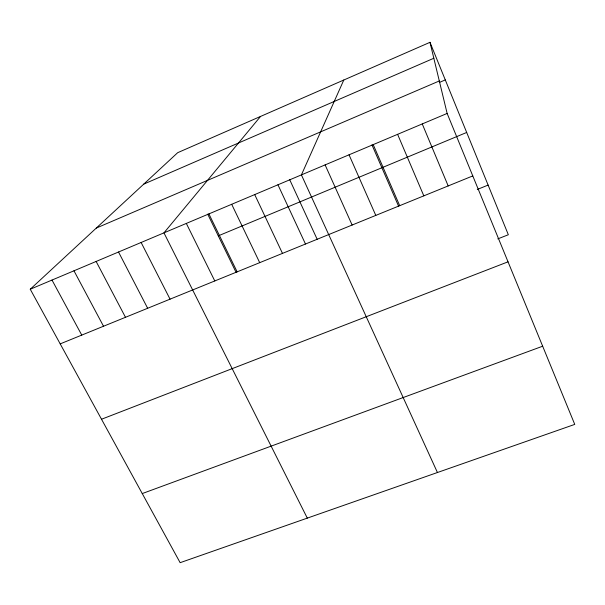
<?xml version="1.0" encoding="UTF-8"?>
<svg xmlns="http://www.w3.org/2000/svg" width="605" height="605" viewBox="0 0 605 605"><rect width="100%" height="100%" fill="white"/><g stroke="black" fill="none" stroke-linecap="round" stroke-linejoin="round"><path stroke-width="0.91" d="M343.799 80.019L301.411 174.89L437.438 472.513M260.551 116.432L163.955 232.857L307.302 518.122M429.981 42.32L447.14 113.438L574.75 424.4L180.139 562.68L30.25 289.235L177.696 152.679L429.981 42.32L508.336 234.748L497.794 238.884M143.756 184.117L433.823 58.254M96.286 228.077L439.306 80.964M439.328 82.469L445.288 79.913M30.25 289.235L447.14 113.438M218.276 235.859L466.682 132.457M60.205 343.874L472.785 175.919M477.262 189.471L488.114 185.085M101.519 419.242L508.034 261.821M142.258 493.567L542.67 346.211M52.007 280.062L81.758 335.102M73.969 270.798L103.523 326.246M96.135 261.451L125.485 317.3M118.527 252.013L147.658 308.27M141.131 242.476L170.05 299.157M186.317 223.419L214.79 280.947M208.899 213.898L237.145 271.849M207.704 214.185L236.139 272.469M231.692 204.286L259.711 262.661M254.713 194.583L282.482 253.389M277.952 184.782L305.48 244.027M289.666 179.617L317.247 239.459M325.112 164.893L352.133 225.037M349.032 154.804L375.796 215.403M373.202 144.618L399.693 205.677M371.969 144.905L398.642 206.328M397.606 134.325L423.818 195.854M422.252 123.934L448.184 185.939"/></g></svg>
